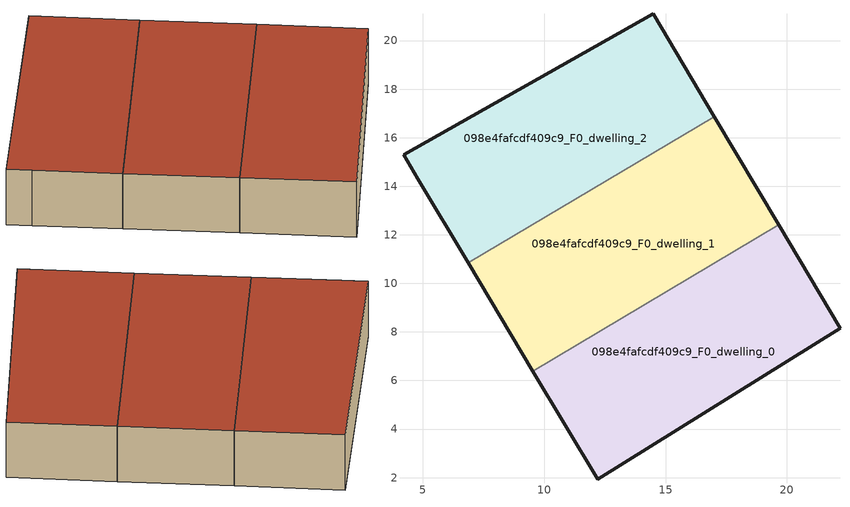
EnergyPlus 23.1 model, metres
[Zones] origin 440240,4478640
098e4fafcdf409c9_F0_dwelling_0
 floor ground (EU_floor_Construction): 19.66,12.41 22.18,8.16 12.2,1.93 9.53,6.39 z0
 wall outside (EU_wall_Construction): 9.53,6.39 12.2,1.93 22.18,8.16 19.66,12.41 z0:3
 wall to 098e4fafcdf409c9_F0_dwelling_1 (EU_wall_Construction): 19.66,12.41 9.53,6.39 z0:3
 roof outside (EU_roof_Construction): 22.18,8.16 19.66,12.41 9.53,6.39 12.2,1.93 z3
098e4fafcdf409c9_F0_dwelling_1
 floor ground (EU_floor_Construction): 17,16.87 19.66,12.41 9.53,6.39 6.87,10.85 z0
 wall outside (EU_wall_Construction): 19.66,12.41 17,16.87 / 6.87,10.85 9.53,6.39 z0:3
 wall to 098e4fafcdf409c9_F0_dwelling_2 (EU_wall_Construction): 17,16.87 6.87,10.85 z0:3
 roof outside (EU_roof_Construction): 19.66,12.41 17,16.87 6.87,10.85 9.53,6.39 z3
098e4fafcdf409c9_F0_dwelling_2
 floor ground (EU_floor_Construction): 14.49,21.11 17,16.87 6.87,10.85 4.8,14.3 4.21,15.31 z0
 wall outside (EU_wall_Construction): 17,16.87 14.49,21.11 4.21,15.31 4.8,14.3 6.87,10.85 z0:3
 roof outside (EU_roof_Construction): 17,16.87 14.49,21.11 4.21,15.31 4.8,14.3 6.87,10.85 z3
[Building]
EU S2 Campaign: North Axis=0; Terrain=City; Solar Distribution=FullExterior
[Site:Location]
Madrid: Latitude=40.5; Longitude=-3.5; Time Zone=1; Elevation=609
[SizingPeriod:WeatherFileDays]
AnnualSizingPeriod: Begin Month=1; Begin Day of Month=1; End Month=12; End Day of Month=31; Day of Week for Start Day=Monday; Use Weather File Daylight Saving Period=No; Use Weather File Rain and Snow Indicators=No
[MATERIAL]
EU_InternalMass_Material: Roughness=MediumRough; Thickness=0.1; Conductivity=1; Density=1800; Specific Heat=900; Thermal Absorptance=0.9; Solar Absorptance=0.7; Visible Absorptance=0.7
[MATERIAL:NOMASS] Roughness=MediumRough; Thermal Absorptance=0.9; Solar Absorptance=0.7; Visible Absorptance=0.7
Name | Thermal Resistance
EU_wall_NoMass | 1.60022
EU_roof_NoMass | 1.57597
EU_floor_NoMass | 0.470652
[CONSTRUCTION]
EU_wall_Construction: EU_wall_NoMass
EU_roof_Construction: EU_roof_NoMass
EU_floor_Construction: EU_floor_NoMass
EU_InternalMass_Construction: EU_InternalMass_Material
[ZONE] Type=1; Multiplier=1; Ceiling Height=autocalculate; Floor Area=autocalculate; Part of Total Floor Area=Yes
Name | Volume
098e4fafcdf409c9_F0_dwelling_0 | 179.043
098e4fafcdf409c9_F0_dwelling_1 | 183.629
098e4fafcdf409c9_F0_dwelling_2 | 179.11
[INTERNALMASS] Construction=EU_InternalMass_Construction
Name | Zone or ZoneList | Surface Area
098e4fafcdf409c9_F0_dwelling_0_EU_InternalMass | 098e4fafcdf409c9_F0_dwelling_0 | 59.6811
098e4fafcdf409c9_F0_dwelling_1_EU_InternalMass | 098e4fafcdf409c9_F0_dwelling_1 | 61.2098
098e4fafcdf409c9_F0_dwelling_2_EU_InternalMass | 098e4fafcdf409c9_F0_dwelling_2 | 59.7034
[OTHEREQUIPMENT] Fuel Type=Electricity; Design Level Calculation Method=Watts/Area; Power per Zone Floor Area=1; Fraction Latent=0; Fraction Radiant=0; Fraction Lost=0; Carbon Dioxide Generation Rate=0; EndUse Subcategory=EU_Step8_InternalGains
Name | Zone or ZoneList or Space or SpaceList | Schedule
EU_Step8_InternalGain_098e4fafcdf409c9_F0_dwelling_0_f000 | 098e4fafcdf409c9_F0_dwelling_0 | EU_Step8_GainSchedule_098e4fafcdf409c9_F0_dwelling_0_f000
EU_Step8_InternalGain_098e4fafcdf409c9_F0_dwelling_1_f000 | 098e4fafcdf409c9_F0_dwelling_1 | EU_Step8_GainSchedule_098e4fafcdf409c9_F0_dwelling_1_f000
EU_Step8_InternalGain_098e4fafcdf409c9_F0_dwelling_2_f000 | 098e4fafcdf409c9_F0_dwelling_2 | EU_Step8_GainSchedule_098e4fafcdf409c9_F0_dwelling_2_f000
[ZONEVENTILATION:DESIGNFLOWRATE] Schedule=EU_AlwaysOn; Design Flow Rate Calculation Method=AirChanges/Hour; Air Changes per Hour=0.480704; Ventilation Type=Natural; Fan Pressure Rise=0; Fan Total Efficiency=1; Constant Term Coefficient=1; Temperature Term Coefficient=0; Velocity Term Coefficient=0; Velocity Squared Term Coefficient=0; Minimum Indoor Temperature=-100; Maximum Indoor Temperature=100; Delta Temperature=-100; Minimum Outdoor Temperature=-100; Maximum Outdoor Temperature=100; Maximum Wind Speed=40
Name | Zone or ZoneList or Space or SpaceList
EU_ConstantAir_098e4fafcdf409c9_F0_dwelling_0 | 098e4fafcdf409c9_F0_dwelling_0
EU_ConstantAir_098e4fafcdf409c9_F0_dwelling_1 | 098e4fafcdf409c9_F0_dwelling_1
EU_ConstantAir_098e4fafcdf409c9_F0_dwelling_2 | 098e4fafcdf409c9_F0_dwelling_2
[HVACTEMPLATE:THERMOSTAT] Constant Heating Setpoint=20; Constant Cooling Setpoint=50
EU_HeatOnly_098e4fafcdf409c9_F0_dwelling_0; EU_HeatOnly_098e4fafcdf409c9_F0_dwelling_1; EU_HeatOnly_098e4fafcdf409c9_F0_dwelling_2
[HVACTEMPLATE:ZONE:IDEALLOADSAIRSYSTEM] System Availability Schedule=EU_AlwaysOn; Maximum Heating Supply Air Temperature=50; Minimum Cooling Supply Air Temperature=13; Maximum Heating Supply Air Humidity Ratio=0.0156; Minimum Cooling Supply Air Humidity Ratio=0.0077; Heating Limit=NoLimit; Cooling Limit=NoLimit; Heating Availability Schedule=EU_AlwaysOn; Cooling Availability Schedule=EU_CoolingOff; Dehumidification Control Type=ConstantSensibleHeatRatio; Cooling Sensible Heat Ratio=0.7; Dehumidification Setpoint=60; Humidification Control Type=None; Humidification Setpoint=30; Outdoor Air Method=None; Outdoor Air Flow Rate per Person=0.00944; Outdoor Air Flow Rate per Zone Floor Area=0; Outdoor Air Flow Rate per Zone=0; Demand Controlled Ventilation Type=None; Outdoor Air Economizer Type=NoEconomizer; Heat Recovery Type=None; Sensible Heat Recovery Effectiveness=0.7; Latent Heat Recovery Effectiveness=0.65
Name | Template Thermostat
098e4fafcdf409c9_F0_dwelling_0 | EU_HeatOnly_098e4fafcdf409c9_F0_dwelling_0
098e4fafcdf409c9_F0_dwelling_1 | EU_HeatOnly_098e4fafcdf409c9_F0_dwelling_1
098e4fafcdf409c9_F0_dwelling_2 | EU_HeatOnly_098e4fafcdf409c9_F0_dwelling_2
[SIZING:ZONE] Zone Cooling Design Supply Air Temperature Input Method=SupplyAirTemperature; Zone Cooling Design Supply Air Temperature=13; Zone Heating Design Supply Air Temperature Input Method=SupplyAirTemperature; Zone Heating Design Supply Air Temperature=50; Zone Cooling Design Supply Air Humidity Ratio=0.008; Zone Heating Design Supply Air Humidity Ratio=0.008; Cooling Design Air Flow Method=DesignDay; Cooling Design Air Flow Rate=0; Cooling Minimum Air Flow per Zone Floor Area=0.000762; Cooling Minimum Air Flow=0; Cooling Minimum Air Flow Fraction=0.2; Heating Design Air Flow Method=DesignDay; Heating Design Air Flow Rate=0; Heating Maximum Air Flow per Zone Floor Area=0.002032; Heating Maximum Air Flow=0.141576; Heating Maximum Air Flow Fraction=0.3; Account for Dedicated Outdoor Air System=No; Dedicated Outdoor Air System Control Strategy=NeutralSupplyAir; Dedicated Outdoor Air Low Setpoint Temperature for Design=autosize; Dedicated Outdoor Air High Setpoint Temperature for Design=autosize; Zone Load Sizing Method=Sensible Load Only No Latent Load; Zone Latent Cooling Design Supply Air Humidity Ratio Input Method=HumidityRatioDifference; Zone Cooling Design Supply Air Humidity Ratio Difference=0.005; Zone Latent Heating Design Supply Air Humidity Ratio Input Method=HumidityRatioDifference; Zone Humidification Design Supply Air Humidity Ratio Difference=0.005
098e4fafcdf409c9_F0_dwelling_0; 098e4fafcdf409c9_F0_dwelling_1; 098e4fafcdf409c9_F0_dwelling_2
[SCHEDULE:CONSTANT]
Name | Hourly Value
EU_AlwaysOn | 1
EU_CoolingOff | 0
[SCHEDULE:FILE] Column Number=1; Rows to Skip at Top=0; Number of Hours of Data=8760; Column Separator=Comma; Interpolate to Timestep=No; Minutes per Item=60; Adjust Schedule for Daylight Savings=Yes
Name | File
EU_Step8_GainSchedule_098e4fafcdf409c9_F0_dwelling_0_f000 | C:\Users\o_iseri\Desktop\OpenUBEM\openubem\outputs\eu_evidence\EU-11\ES-MAD-BERRUGUETE\idfs\098e4fafcdf409c9\098e4fafcdf409c9_F0_dwelling_0_f000_gain.csv
EU_Step8_GainSchedule_098e4fafcdf409c9_F0_dwelling_1_f000 | C:\Users\o_iseri\Desktop\OpenUBEM\openubem\outputs\eu_evidence\EU-11\ES-MAD-BERRUGUETE\idfs\098e4fafcdf409c9\098e4fafcdf409c9_F0_dwelling_1_f000_gain.csv
EU_Step8_GainSchedule_098e4fafcdf409c9_F0_dwelling_2_f000 | C:\Users\o_iseri\Desktop\OpenUBEM\openubem\outputs\eu_evidence\EU-11\ES-MAD-BERRUGUETE\idfs\098e4fafcdf409c9\098e4fafcdf409c9_F0_dwelling_2_f000_gain.csv
